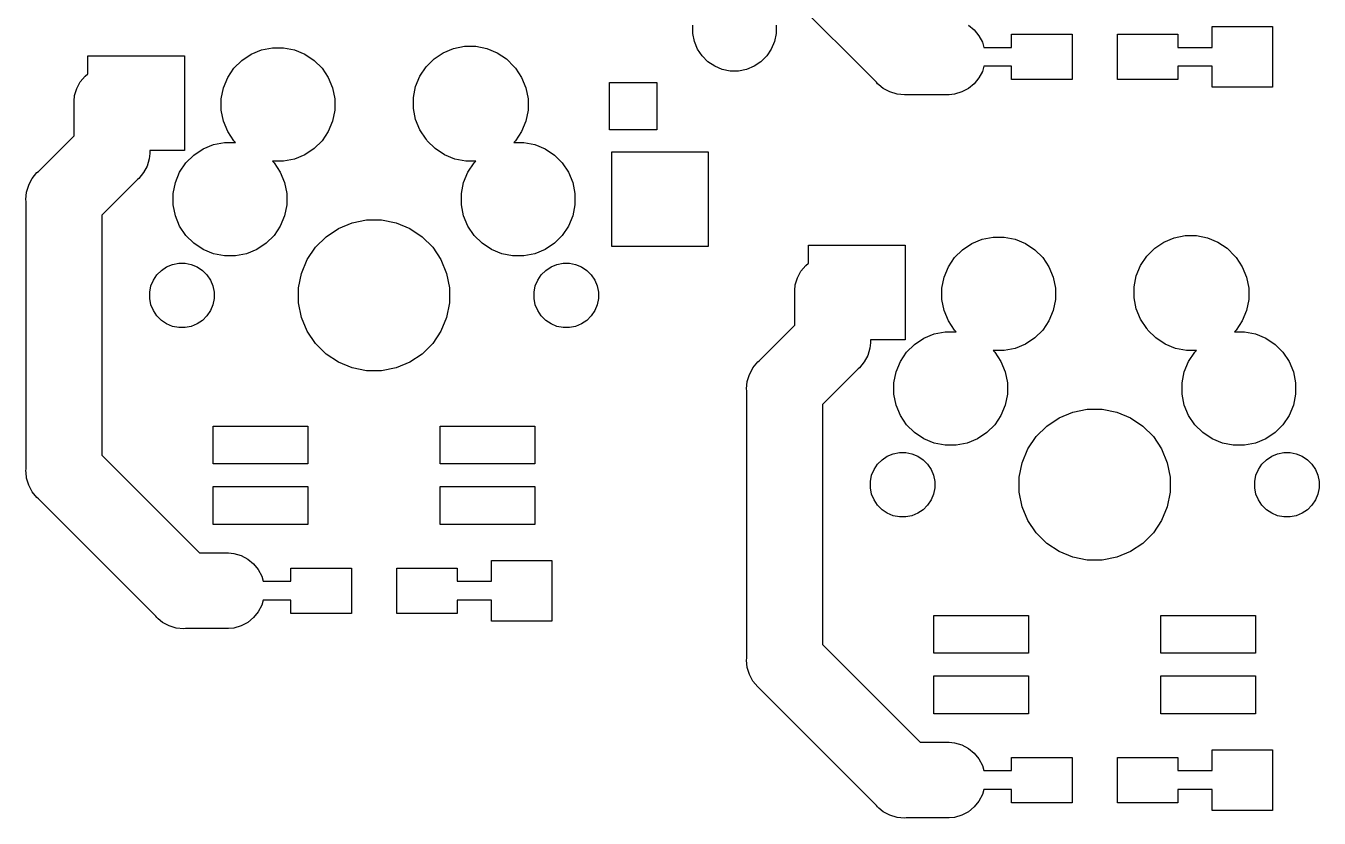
# Model space of a CAD drawing. Extents: x -9 to 124, y -88 to 15.
# Drawn here: x 67 to 101.18, y -88 to -67.08 of the extents above; entities that cross this region are included whole.
import ezdxf

# ---------------------------------------------------------------- set-up
doc = ezdxf.new("R2010")
doc.units = 0
doc.layers.add('BLACK', color=7, linetype='CONTINUOUS')

msp = doc.modelspace()

# ---------------------------------------------------------------- linework, layer by layer
at = {"layer": 'BLACK', "linetype": 'CONTINUOUS'}
for p, q in [((89.4768, -68.5724), (86.3776, -65.4732)), ((84.625, -67.2833), (84.625, -67.0667)), ((84.6673, -67.4959), (84.625, -67.2833)), ((86.825, -67.2833), (86.7827, -67.4959)), ((86.825, -67.0667), (86.825, -67.2833)), ((91.9083, -67.0645), (92.0605, -67.1895)), ((92.0605, -67.1895), (92.1855, -67.3417)), ((92.1855, -67.3417), (92.2783, -67.5155)), ((93.05, -67.65), (93.05, -67.3)), ((93.05, -67.3), (94.65, -67.3)), ((94.65, -67.3), (94.65, -68.5)), ((95.85, -68.5), (95.85, -67.3)), ((95.85, -67.3), (97.45, -67.3)), ((97.45, -67.3), (97.45, -67.65)), ((98.35, -67.65), (98.35, -67.1)), ((98.35, -67.1), (99.95, -67.1)), ((99.95, -67.1), (99.95, -68.7)), ((73.2225, -67.7176), (73.5123, -67.66)), ((73.5123, -67.66), (73.8077, -67.66)), ((73.8077, -67.66), (74.0975, -67.7176)), ((78.0295, -67.7907), (78.3025, -67.6776)), ((78.3025, -67.6776), (78.5923, -67.62)), ((78.5923, -67.62), (78.8877, -67.62)), ((78.8877, -67.62), (79.1775, -67.6776)), ((79.1775, -67.6776), (79.4505, -67.7907)), ((84.7502, -67.696), (84.6673, -67.4959)), ((86.7827, -67.4959), (86.6998, -67.696)), ((92.2783, -67.5155), (92.3192, -67.65)), ((92.3192, -67.65), (93.05, -67.65)), ((97.45, -67.65), (98.35, -67.65)), ((68.635, -68.3475), (68.635, -67.87)), ((68.635, -67.87), (71.185, -67.87)), ((71.185, -67.87), (71.185, -70.37)), ((72.4949, -68.2038), (72.7038, -67.9949)), ((72.7038, -67.9949), (72.9495, -67.8307)), ((72.9495, -67.8307), (73.2225, -67.7176)), ((74.0975, -67.7176), (74.3705, -67.8307)), ((74.3705, -67.8307), (74.6162, -67.9949)), ((74.6162, -67.9949), (74.8251, -68.2038)), ((77.5749, -68.1638), (77.7838, -67.9549)), ((77.7838, -67.9549), (78.0295, -67.7907)), ((79.4505, -67.7907), (79.6962, -67.9549)), ((79.6962, -67.9549), (79.9051, -68.1638)), ((84.8706, -67.8762), (84.7502, -67.696)), ((85.0238, -68.0294), (84.8706, -67.8762)), ((85.204, -68.1498), (85.0238, -68.0294)), ((86.4262, -68.0294), (86.246, -68.1498)), ((86.5794, -67.8762), (86.4262, -68.0294)), ((86.6998, -67.696), (86.5794, -67.8762)), ((68.5595, -68.4095), (68.635, -68.3475)), ((72.3307, -68.4495), (72.4949, -68.2038)), ((74.8251, -68.2038), (74.9893, -68.4495)), ((77.4107, -68.4095), (77.5749, -68.1638)), ((79.9051, -68.1638), (79.9253, -68.1939)), ((79.9253, -68.1939), (79.9351, -68.2038)), ((79.9351, -68.2038), (80.0993, -68.4495)), ((85.4041, -68.2327), (85.204, -68.1498)), ((85.6167, -68.275), (85.4041, -68.2327)), ((85.8333, -68.275), (85.6167, -68.275)), ((86.0459, -68.2327), (85.8333, -68.275)), ((86.246, -68.1498), (86.0459, -68.2327)), ((92.2783, -68.2845), (92.1855, -68.4583)), ((92.3192, -68.15), (92.2783, -68.2845)), ((93.05, -68.15), (92.3192, -68.15)), ((93.05, -68.5), (93.05, -68.15)), ((98.35, -68.15), (97.45, -68.15)), ((97.45, -68.15), (97.45, -68.5)), ((98.35, -68.7), (98.35, -68.15)), ((68.3417, -68.7355), (68.4345, -68.5617)), ((68.4345, -68.5617), (68.5595, -68.4095)), ((72.2176, -68.7225), (72.3307, -68.4495)), ((74.9893, -68.4495), (75.1024, -68.7225)), ((77.24, -68.9723), (77.2976, -68.6825)), ((77.2976, -68.6825), (77.4107, -68.4095)), ((80.0993, -68.4495), (80.2124, -68.7225)), ((82.425, -69.825), (82.425, -68.575)), ((82.425, -68.575), (83.675, -68.575)), ((83.675, -68.575), (83.675, -69.825)), ((89.5081, -68.6105), (89.4768, -68.5724)), ((89.5463, -68.6418), (89.5081, -68.6105)), ((89.6604, -68.7355), (89.5463, -68.6418)), ((92.0605, -68.6105), (91.9083, -68.7355)), ((92.1855, -68.4583), (92.0605, -68.6105)), ((94.65, -68.5), (93.05, -68.5)), ((97.45, -68.5), (95.85, -68.5)), ((99.95, -68.7), (98.35, -68.7)), ((68.27, -69.0709), (68.2845, -68.924)), ((68.2845, -68.924), (68.3417, -68.7355)), ((72.16, -69.0123), (72.2176, -68.7225)), ((72.16, -69.3077), (72.16, -69.0123)), ((75.1024, -68.7225), (75.16, -69.0123)), ((75.16, -69.0123), (75.16, -69.3077)), ((77.24, -69.2677), (77.24, -68.9723)), ((80.2124, -68.7225), (80.27, -69.0123)), ((80.27, -69.0123), (80.27, -69.3077)), ((89.8341, -68.8283), (89.6604, -68.7355)), ((90.0226, -68.8855), (89.8341, -68.8283)), ((90.2186, -68.9048), (90.0226, -68.8855)), ((90.2677, -68.9), (90.2186, -68.9048)), ((91.3991, -68.9), (90.2677, -68.9)), ((91.546, -68.8855), (91.3991, -68.9)), ((91.7345, -68.8283), (91.546, -68.8855)), ((91.9083, -68.7355), (91.7345, -68.8283)), ((68.27, -69.9858), (68.27, -69.0709)), ((72.2176, -69.5975), (72.16, -69.3077)), ((75.16, -69.3077), (75.1024, -69.5975)), ((77.2976, -69.5575), (77.24, -69.2677)), ((80.27, -69.3077), (80.2124, -69.5975)), ((72.3307, -69.8705), (72.2176, -69.5975)), ((75.1024, -69.5975), (74.9893, -69.8705)), ((77.4107, -69.8305), (77.2976, -69.5575)), ((80.2124, -69.5975), (80.0993, -69.8705)), ((67.3276, -70.9282), (68.27, -69.9858)), ((72.4949, -70.1162), (72.3307, -69.8705)), ((74.9893, -69.8705), (74.8251, -70.1162)), ((77.5749, -70.0762), (77.4107, -69.8305)), ((77.5847, -70.0861), (77.5749, -70.0762)), ((80.0993, -69.8705), (79.9351, -70.1162)), ((83.675, -69.825), (82.425, -69.825)), ((70.2748, -70.4), (70.27, -70.4491)), ((71.185, -70.37), (70.2719, -70.37)), ((70.2719, -70.37), (70.2748, -70.4)), ((71.4338, -70.4949), (71.6795, -70.3307)), ((71.6795, -70.3307), (71.9525, -70.2176)), ((71.9525, -70.2176), (72.2423, -70.16)), ((72.2423, -70.16), (72.5377, -70.16)), ((72.5389, -70.1602), (72.4949, -70.1162)), ((72.5377, -70.16), (72.5389, -70.1602)), ((74.6162, -70.3251), (74.3705, -70.4893)), ((74.8251, -70.1162), (74.6162, -70.3251)), ((77.6049, -70.1162), (77.5847, -70.0861)), ((77.8138, -70.3251), (77.6049, -70.1162)), ((78.0595, -70.4893), (77.8138, -70.3251)), ((79.9351, -70.1162), (79.8913, -70.16)), ((79.8913, -70.16), (80.1577, -70.16)), ((80.1577, -70.16), (80.4475, -70.2176)), ((80.4475, -70.2176), (80.7205, -70.3307)), ((80.7205, -70.3307), (80.9662, -70.4949)), ((82.485, -72.91), (82.485, -70.41)), ((82.485, -70.41), (85.035, -70.41)), ((85.035, -70.41), (85.035, -72.91)), ((70.2555, -70.596), (70.1983, -70.7845)), ((70.27, -70.4491), (70.2555, -70.596)), ((70.27, -70.4491), (70.27, -70.4491)), ((71.0607, -70.9495), (71.2249, -70.7038)), ((71.2249, -70.7038), (71.4338, -70.4949)), ((73.5123, -70.66), (73.5111, -70.6598)), ((73.5111, -70.6598), (73.5551, -70.7038)), ((73.8077, -70.66), (73.5123, -70.66)), ((73.5551, -70.7038), (73.7193, -70.9495)), ((74.0975, -70.6024), (73.8077, -70.66)), ((74.3705, -70.4893), (74.0975, -70.6024)), ((78.3325, -70.6024), (78.0595, -70.4893)), ((78.6223, -70.66), (78.3325, -70.6024)), ((78.8887, -70.66), (78.6223, -70.66)), ((78.6807, -70.9495), (78.8449, -70.7038)), ((78.8449, -70.7038), (78.8887, -70.66)), ((80.9662, -70.4949), (81.1751, -70.7038)), ((81.1751, -70.7038), (81.3393, -70.9495)), ((67.1645, -71.1117), (67.2895, -70.9595)), ((67.2895, -70.9595), (67.3276, -70.9282)), ((70.1055, -70.9583), (69.9805, -71.1105)), ((70.1983, -70.7845), (70.1055, -70.9583)), ((70.9476, -71.2225), (71.0607, -70.9495)), ((73.7193, -70.9495), (73.8324, -71.2225)), ((78.5676, -71.2225), (78.6807, -70.9495)), ((81.3393, -70.9495), (81.4524, -71.2225)), ((67.0145, -71.474), (67.0717, -71.2855)), ((67.0717, -71.2855), (67.1193, -71.1964)), ((67.1193, -71.1964), (67.1645, -71.1117)), ((69.9424, -71.1418), (69, -72.0842)), ((69.9805, -71.1105), (69.9424, -71.1418)), ((70.89, -71.5123), (70.9476, -71.2225)), ((73.8324, -71.2225), (73.89, -71.5123)), ((78.51, -71.5123), (78.5676, -71.2225)), ((81.4524, -71.2225), (81.51, -71.5123)), ((66.9952, -71.67), (67.0145, -71.474)), ((67, -71.7191), (66.9952, -71.67)), ((67, -74.3441), (67, -71.7191)), ((70.89, -71.8077), (70.89, -71.5123)), ((73.89, -71.5123), (73.89, -71.8077)), ((78.51, -71.8077), (78.51, -71.5123)), ((81.51, -71.5123), (81.51, -71.8077)), ((69, -72.0842), (69, -78.4172)), ((70.9476, -72.0975), (70.89, -71.8077)), ((71.0607, -72.3705), (70.9476, -72.0975)), ((73.8324, -72.0975), (73.7193, -72.3705)), ((73.89, -71.8077), (73.8324, -72.0975)), ((78.5676, -72.0975), (78.51, -71.8077)), ((78.6807, -72.3705), (78.5676, -72.0975)), ((81.4524, -72.0975), (81.3393, -72.3705)), ((81.51, -71.8077), (81.4524, -72.0975)), ((71.2249, -72.6162), (71.0607, -72.3705)), ((73.7193, -72.3705), (73.5551, -72.6162)), ((74.929, -72.6512), (75.2555, -72.433)), ((75.2555, -72.433), (75.6184, -72.2827)), ((75.6184, -72.2827), (76.0036, -72.2061)), ((76.0036, -72.2061), (76.3964, -72.2061)), ((76.3964, -72.2061), (76.7816, -72.2827)), ((76.7816, -72.2827), (77.1445, -72.433)), ((77.1445, -72.433), (77.471, -72.6512)), ((78.8449, -72.6162), (78.6807, -72.3705)), ((81.3393, -72.3705), (81.1751, -72.6162)), ((71.4338, -72.8251), (71.2249, -72.6162)), ((73.5551, -72.6162), (73.3462, -72.8251)), ((74.6512, -72.929), (74.929, -72.6512)), ((77.471, -72.6512), (77.7488, -72.929)), ((79.0538, -72.8251), (78.8449, -72.6162)), ((81.1751, -72.6162), (80.9662, -72.8251)), ((91.9995, -72.8307), (92.2725, -72.7176)), ((92.2725, -72.7176), (92.5623, -72.66)), ((92.5623, -72.66), (92.8577, -72.66)), ((92.8577, -72.66), (93.1475, -72.7176)), ((93.1475, -72.7176), (93.4205, -72.8307)), ((96.8338, -72.9549), (97.0795, -72.7907)), ((97.0795, -72.7907), (97.3525, -72.6776)), ((97.3525, -72.6776), (97.6423, -72.62)), ((97.6423, -72.62), (97.9377, -72.62)), ((97.9377, -72.62), (98.2275, -72.6776)), ((98.2275, -72.6776), (98.5005, -72.7907)), ((98.5005, -72.7907), (98.7462, -72.9549)), ((71.6795, -72.9893), (71.4338, -72.8251)), ((71.9525, -73.1024), (71.6795, -72.9893)), ((72.2423, -73.16), (71.9525, -73.1024)), ((72.8275, -73.1024), (72.5377, -73.16)), ((73.1005, -72.9893), (72.8275, -73.1024)), ((73.3462, -72.8251), (73.1005, -72.9893)), ((74.433, -73.2555), (74.6512, -72.929)), ((77.7488, -72.929), (77.967, -73.2555)), ((79.2995, -72.9893), (79.0538, -72.8251)), ((79.5725, -73.1024), (79.2995, -72.9893)), ((79.8623, -73.16), (79.5725, -73.1024)), ((80.4475, -73.1024), (80.1577, -73.16)), ((80.7205, -72.9893), (80.4475, -73.1024)), ((80.9662, -72.8251), (80.7205, -72.9893)), ((85.035, -72.91), (82.485, -72.91)), ((87.685, -73.3475), (87.685, -72.87)), ((87.685, -72.87), (90.235, -72.87)), ((90.235, -72.87), (90.235, -75.37)), ((91.5449, -73.2038), (91.7538, -72.9949)), ((91.7538, -72.9949), (91.9995, -72.8307)), ((93.4205, -72.8307), (93.6662, -72.9949)), ((93.6662, -72.9949), (93.8751, -73.2038)), ((96.6249, -73.1638), (96.8338, -72.9549)), ((98.7462, -72.9549), (98.9551, -73.1638)), ((70.5776, -73.5391), (70.7169, -73.4459)), ((70.7169, -73.4459), (70.8718, -73.3818)), ((70.8718, -73.3818), (71.0362, -73.3491)), ((71.0362, -73.3491), (71.2038, -73.3491)), ((71.2038, -73.3491), (71.3682, -73.3818)), ((71.3682, -73.3818), (71.5231, -73.4459)), ((71.5231, -73.4459), (71.6624, -73.5391)), ((72.5377, -73.16), (72.2423, -73.16)), ((74.2827, -73.6184), (74.433, -73.2555)), ((77.967, -73.2555), (78.1173, -73.6184)), ((80.1577, -73.16), (79.8623, -73.16)), ((80.7376, -73.5391), (80.8769, -73.4459)), ((80.8769, -73.4459), (81.0318, -73.3818)), ((81.0318, -73.3818), (81.1962, -73.3491)), ((81.1962, -73.3491), (81.3638, -73.3491)), ((81.3638, -73.3491), (81.5282, -73.3818)), ((81.5282, -73.3818), (81.6831, -73.4459)), ((81.6831, -73.4459), (81.8224, -73.5391)), ((87.4845, -73.5617), (87.6095, -73.4095)), ((87.6095, -73.4095), (87.685, -73.3475)), ((91.2676, -73.7225), (91.3807, -73.4495)), ((91.3807, -73.4495), (91.5449, -73.2038)), ((93.8751, -73.2038), (94.0393, -73.4495)), ((94.0393, -73.4495), (94.1524, -73.7225)), ((96.3476, -73.6825), (96.4607, -73.4095)), ((96.4607, -73.4095), (96.6249, -73.1638)), ((98.9551, -73.1638), (98.9753, -73.1939)), ((98.9753, -73.1939), (98.9851, -73.2038)), ((98.9851, -73.2038), (99.1493, -73.4495)), ((99.1493, -73.4495), (99.2624, -73.7225)), ((70.3018, -73.9518), (70.3659, -73.7969)), ((70.3659, -73.7969), (70.4591, -73.6576)), ((70.4591, -73.6576), (70.5776, -73.5391)), ((71.6624, -73.5391), (71.7809, -73.6576)), ((71.7809, -73.6576), (71.8741, -73.7969)), ((71.8741, -73.7969), (71.9382, -73.9518)), ((74.2061, -74.0036), (74.2827, -73.6184)), ((78.1173, -73.6184), (78.1939, -74.0036)), ((80.4618, -73.9518), (80.5259, -73.7969)), ((80.5259, -73.7969), (80.6191, -73.6576)), ((80.6191, -73.6576), (80.7376, -73.5391)), ((81.8224, -73.5391), (81.9409, -73.6576)), ((81.9409, -73.6576), (82.0341, -73.7969)), ((82.0341, -73.7969), (82.0982, -73.9518)), ((87.3345, -73.924), (87.3917, -73.7355)), ((87.3917, -73.7355), (87.4845, -73.5617)), ((91.21, -74.0123), (91.2676, -73.7225)), ((94.1524, -73.7225), (94.21, -74.0123)), ((96.29, -73.9723), (96.3476, -73.6825)), ((99.2624, -73.7225), (99.32, -74.0123)), ((70.2691, -74.1162), (70.3018, -73.9518)), ((70.2691, -74.2838), (70.2691, -74.1162)), ((71.9382, -73.9518), (71.9709, -74.1162)), ((71.9709, -74.1162), (71.9709, -74.2838)), ((74.2061, -74.3964), (74.2061, -74.0036)), ((78.1939, -74.0036), (78.1939, -74.3964)), ((80.4291, -74.1162), (80.4618, -73.9518)), ((80.4291, -74.2838), (80.4291, -74.1162)), ((82.0982, -73.9518), (82.1309, -74.1162)), ((82.1309, -74.1162), (82.1309, -74.2838)), ((87.32, -74.0709), (87.3345, -73.924)), ((87.32, -74.9858), (87.32, -74.0709)), ((91.21, -74.3077), (91.21, -74.0123)), ((94.21, -74.0123), (94.21, -74.3077)), ((96.29, -74.2677), (96.29, -73.9723)), ((99.32, -74.0123), (99.32, -74.3077)), ((67, -78.7822), (67, -74.3441)), ((67, -74.3441), (67, -74.3441)), ((70.3018, -74.4482), (70.2691, -74.2838)), ((70.3659, -74.6031), (70.3018, -74.4482)), ((71.9382, -74.4482), (71.8741, -74.6031)), ((71.9709, -74.2838), (71.9382, -74.4482)), ((74.2827, -74.7816), (74.2061, -74.3964)), ((78.1939, -74.3964), (78.1173, -74.7816)), ((80.4618, -74.4482), (80.4291, -74.2838)), ((80.5259, -74.6031), (80.4618, -74.4482)), ((82.0982, -74.4482), (82.0341, -74.6031)), ((82.1309, -74.2838), (82.0982, -74.4482)), ((91.2676, -74.5975), (91.21, -74.3077)), ((94.21, -74.3077), (94.1524, -74.5975)), ((96.3476, -74.5575), (96.29, -74.2677)), ((99.32, -74.3077), (99.2624, -74.5975)), ((70.4591, -74.7424), (70.3659, -74.6031)), ((70.5776, -74.8609), (70.4591, -74.7424)), ((70.7169, -74.9541), (70.5776, -74.8609)), ((71.6624, -74.8609), (71.5231, -74.9541)), ((71.7809, -74.7424), (71.6624, -74.8609)), ((71.8741, -74.6031), (71.7809, -74.7424)), ((74.433, -75.1445), (74.2827, -74.7816)), ((78.1173, -74.7816), (77.967, -75.1445)), ((80.6191, -74.7424), (80.5259, -74.6031)), ((80.7376, -74.8609), (80.6191, -74.7424)), ((80.8769, -74.9541), (80.7376, -74.8609)), ((81.8224, -74.8609), (81.6831, -74.9541)), ((81.9409, -74.7424), (81.8224, -74.8609)), ((82.0341, -74.6031), (81.9409, -74.7424)), ((91.3807, -74.8705), (91.2676, -74.5975)), ((94.1524, -74.5975), (94.0393, -74.8705)), ((96.4607, -74.8305), (96.3476, -74.5575)), ((96.6249, -75.0762), (96.4607, -74.8305)), ((99.2624, -74.5975), (99.1493, -74.8705)), ((70.8718, -75.0182), (70.7169, -74.9541)), ((71.0362, -75.0509), (70.8718, -75.0182)), ((71.2038, -75.0509), (71.0362, -75.0509)), ((71.3682, -75.0182), (71.2038, -75.0509)), ((71.5231, -74.9541), (71.3682, -75.0182)), ((74.6512, -75.471), (74.433, -75.1445)), ((77.967, -75.1445), (77.7488, -75.471)), ((81.0318, -75.0182), (80.8769, -74.9541)), ((81.1962, -75.0509), (81.0318, -75.0182)), ((81.3638, -75.0509), (81.1962, -75.0509)), ((81.5282, -75.0182), (81.3638, -75.0509)), ((81.6831, -74.9541), (81.5282, -75.0182)), ((86.3776, -75.9282), (87.32, -74.9858)), ((91.0025, -75.2176), (91.2923, -75.16)), ((91.2923, -75.16), (91.5877, -75.16)), ((91.5449, -75.1162), (91.3807, -74.8705)), ((91.5889, -75.1602), (91.5449, -75.1162)), ((91.5877, -75.16), (91.5889, -75.1602)), ((93.8751, -75.1162), (93.6662, -75.3251)), ((94.0393, -74.8705), (93.8751, -75.1162)), ((96.6347, -75.0861), (96.6249, -75.0762)), ((96.6549, -75.1162), (96.6347, -75.0861)), ((96.8638, -75.3251), (96.6549, -75.1162)), ((98.9851, -75.1162), (98.9413, -75.16)), ((98.9413, -75.16), (99.2077, -75.16)), ((99.1493, -74.8705), (98.9851, -75.1162)), ((99.2077, -75.16), (99.4975, -75.2176)), ((74.929, -75.7488), (74.6512, -75.471)), ((77.7488, -75.471), (77.471, -75.7488)), ((89.32, -75.4491), (89.3055, -75.596)), ((89.3248, -75.4), (89.32, -75.4491)), ((89.32, -75.4491), (89.32, -75.4491)), ((90.235, -75.37), (89.3219, -75.37)), ((89.3219, -75.37), (89.3248, -75.4)), ((90.2749, -75.7038), (90.4838, -75.4949)), ((90.4838, -75.4949), (90.7295, -75.3307)), ((90.7295, -75.3307), (91.0025, -75.2176)), ((93.4205, -75.4893), (93.1475, -75.6024)), ((93.6662, -75.3251), (93.4205, -75.4893)), ((97.1095, -75.4893), (96.8638, -75.3251)), ((97.3825, -75.6024), (97.1095, -75.4893)), ((99.4975, -75.2176), (99.7705, -75.3307)), ((99.7705, -75.3307), (100.016, -75.4949)), ((100.016, -75.4949), (100.225, -75.7038)), ((75.2555, -75.967), (74.929, -75.7488)), ((77.471, -75.7488), (77.1445, -75.967)), ((89.2483, -75.7845), (89.1555, -75.9583)), ((89.3055, -75.596), (89.2483, -75.7845)), ((90.1107, -75.9495), (90.2749, -75.7038)), ((92.5623, -75.66), (92.5611, -75.6598)), ((92.5611, -75.6598), (92.6051, -75.7038)), ((92.8577, -75.66), (92.5623, -75.66)), ((92.6051, -75.7038), (92.7693, -75.9495)), ((93.1475, -75.6024), (92.8577, -75.66)), ((97.6723, -75.66), (97.3825, -75.6024)), ((97.9387, -75.66), (97.6723, -75.66)), ((97.7307, -75.9495), (97.8949, -75.7038)), ((97.8949, -75.7038), (97.9387, -75.66)), ((100.225, -75.7038), (100.389, -75.9495)), ((75.6184, -76.1173), (75.2555, -75.967)), ((76.0036, -76.1939), (75.6184, -76.1173)), ((76.3964, -76.1939), (76.0036, -76.1939)), ((76.7816, -76.1173), (76.3964, -76.1939)), ((77.1445, -75.967), (76.7816, -76.1173)), ((86.1217, -76.2855), (86.1998, -76.1393)), ((86.1998, -76.1393), (86.2145, -76.1117)), ((86.2145, -76.1117), (86.3395, -75.9595)), ((86.3395, -75.9595), (86.3776, -75.9282)), ((88.9924, -76.1418), (88.05, -77.0842)), ((89.0305, -76.1105), (88.9924, -76.1418)), ((89.1555, -75.9583), (89.0305, -76.1105)), ((89.94, -76.5123), (89.9976, -76.2225)), ((89.9976, -76.2225), (90.1107, -75.9495)), ((92.7693, -75.9495), (92.8824, -76.2225)), ((92.8824, -76.2225), (92.94, -76.5123)), ((97.56, -76.5123), (97.6176, -76.2225)), ((97.6176, -76.2225), (97.7307, -75.9495)), ((100.389, -75.9495), (100.502, -76.2225)), ((100.502, -76.2225), (100.56, -76.5123)), ((86.0452, -76.67), (86.0645, -76.474)), ((86.0645, -76.474), (86.1217, -76.2855)), ((89.94, -76.8077), (89.94, -76.5123)), ((92.94, -76.5123), (92.94, -76.8077)), ((97.56, -76.8077), (97.56, -76.5123)), ((100.56, -76.5123), (100.56, -76.8077)), ((86.05, -76.7191), (86.0452, -76.67)), ((86.05, -79.3441), (86.05, -76.7191)), ((89.9976, -77.0975), (89.94, -76.8077)), ((92.94, -76.8077), (92.8824, -77.0975)), ((97.6176, -77.0975), (97.56, -76.8077)), ((100.56, -76.8077), (100.502, -77.0975)), ((88.05, -77.0842), (88.05, -83.4172)), ((90.1107, -77.3705), (89.9976, -77.0975)), ((92.8824, -77.0975), (92.7693, -77.3705)), ((94.6684, -77.2827), (95.0536, -77.2061)), ((95.0536, -77.2061), (95.4464, -77.2061)), ((95.4464, -77.2061), (95.8316, -77.2827)), ((97.7307, -77.3705), (97.6176, -77.0975)), ((100.502, -77.0975), (100.389, -77.3705)), ((90.2749, -77.6162), (90.1107, -77.3705)), ((92.7693, -77.3705), (92.6051, -77.6162)), ((93.979, -77.6512), (94.3055, -77.433)), ((94.3055, -77.433), (94.6684, -77.2827)), ((95.8316, -77.2827), (96.1945, -77.433)), ((96.1945, -77.433), (96.521, -77.6512)), ((97.8949, -77.6162), (97.7307, -77.3705)), ((100.389, -77.3705), (100.225, -77.6162)), ((71.95, -78.65), (71.95, -77.65)), ((71.95, -77.65), (74.45, -77.65)), ((74.45, -77.65), (74.45, -78.65)), ((77.95, -78.65), (77.95, -77.65)), ((77.95, -77.65), (80.45, -77.65)), ((80.45, -77.65), (80.45, -78.65)), ((90.4838, -77.8251), (90.2749, -77.6162)), ((90.7295, -77.9893), (90.4838, -77.8251)), ((92.3962, -77.8251), (92.1505, -77.9893)), ((92.6051, -77.6162), (92.3962, -77.8251)), ((93.483, -78.2555), (93.7012, -77.929)), ((93.7012, -77.929), (93.979, -77.6512)), ((96.521, -77.6512), (96.7988, -77.929)), ((96.7988, -77.929), (97.017, -78.2555)), ((98.1038, -77.8251), (97.8949, -77.6162)), ((98.3495, -77.9893), (98.1038, -77.8251)), ((100.016, -77.8251), (99.7705, -77.9893)), ((100.225, -77.6162), (100.016, -77.8251)), ((91.0025, -78.1024), (90.7295, -77.9893)), ((91.2923, -78.16), (91.0025, -78.1024)), ((91.5877, -78.16), (91.2923, -78.16)), ((91.8775, -78.1024), (91.5877, -78.16)), ((92.1505, -77.9893), (91.8775, -78.1024)), ((93.3327, -78.6184), (93.483, -78.2555)), ((97.017, -78.2555), (97.1673, -78.6184)), ((98.6225, -78.1024), (98.3495, -77.9893)), ((98.9123, -78.16), (98.6225, -78.1024)), ((99.2077, -78.16), (98.9123, -78.16)), ((99.4975, -78.1024), (99.2077, -78.16)), ((99.7705, -77.9893), (99.4975, -78.1024)), ((69, -78.4172), (71.5828, -81)), ((89.5091, -78.6576), (89.6276, -78.5391)), ((89.6276, -78.5391), (89.7669, -78.4459)), ((89.7669, -78.4459), (89.9218, -78.3818)), ((89.9218, -78.3818), (90.0862, -78.3491)), ((90.0862, -78.3491), (90.2538, -78.3491)), ((90.2538, -78.3491), (90.4182, -78.3818)), ((90.4182, -78.3818), (90.5731, -78.4459)), ((90.5731, -78.4459), (90.7124, -78.5391)), ((90.7124, -78.5391), (90.8309, -78.6576)), ((93.2561, -79.0036), (93.3327, -78.6184)), ((97.1673, -78.6184), (97.2439, -79.0036)), ((99.6691, -78.6576), (99.7876, -78.5391)), ((99.7876, -78.5391), (99.9269, -78.4459)), ((99.9269, -78.4459), (100.082, -78.3818)), ((100.082, -78.3818), (100.246, -78.3491)), ((100.246, -78.3491), (100.414, -78.3491)), ((100.414, -78.3491), (100.578, -78.3818)), ((100.578, -78.3818), (100.733, -78.4459)), ((100.733, -78.4459), (100.872, -78.5391)), ((100.872, -78.5391), (100.991, -78.6576)), ((66.9952, -78.8314), (67, -78.7822)), ((67, -78.8805), (66.9952, -78.8314)), ((67.0145, -79.0274), (67, -78.8805)), ((74.45, -78.65), (71.95, -78.65)), ((80.45, -78.65), (77.95, -78.65)), ((89.3191, -79.1162), (89.3518, -78.9518)), ((89.3518, -78.9518), (89.4159, -78.7969)), ((89.4159, -78.7969), (89.5091, -78.6576)), ((90.8309, -78.6576), (90.9241, -78.7969)), ((90.9241, -78.7969), (90.9882, -78.9518)), ((90.9882, -78.9518), (91.0209, -79.1162)), ((99.4791, -79.1162), (99.5118, -78.9518)), ((99.5118, -78.9518), (99.5759, -78.7969)), ((99.5759, -78.7969), (99.6691, -78.6576)), ((100.991, -78.6576), (101.084, -78.7969)), ((101.084, -78.7969), (101.148, -78.9518)), ((101.148, -78.9518), (101.181, -79.1162)), ((67.0717, -79.2159), (67.0145, -79.0274)), ((67.1645, -79.3896), (67.0717, -79.2159)), ((71.95, -80.25), (71.95, -79.25)), ((71.95, -79.25), (74.45, -79.25)), ((74.45, -79.25), (74.45, -80.25)), ((77.95, -80.25), (77.95, -79.25)), ((77.95, -79.25), (80.45, -79.25)), ((80.45, -79.25), (80.45, -80.25)), ((89.3191, -79.2838), (89.3191, -79.1162)), ((89.3518, -79.4482), (89.3191, -79.2838)), ((91.0209, -79.2838), (90.9882, -79.4482)), ((91.0209, -79.1162), (91.0209, -79.2838)), ((93.2561, -79.3964), (93.2561, -79.0036)), ((97.2439, -79.0036), (97.2439, -79.3964)), ((99.4791, -79.2838), (99.4791, -79.1162)), ((99.5118, -79.4482), (99.4791, -79.2838)), ((101.181, -79.2838), (101.148, -79.4482)), ((101.181, -79.1162), (101.181, -79.2838)), ((67.2895, -79.5419), (67.1645, -79.3896)), ((67.3276, -79.5732), (67.2895, -79.5419)), ((70.4268, -82.6724), (67.3276, -79.5732)), ((86.05, -83.7822), (86.05, -79.3441)), ((86.05, -79.3441), (86.05, -79.3441)), ((89.4159, -79.6031), (89.3518, -79.4482)), ((89.5091, -79.7424), (89.4159, -79.6031)), ((90.9241, -79.6031), (90.8309, -79.7424)), ((90.9882, -79.4482), (90.9241, -79.6031)), ((93.3327, -79.7816), (93.2561, -79.3964)), ((97.2439, -79.3964), (97.1673, -79.7816)), ((99.5759, -79.6031), (99.5118, -79.4482)), ((99.6691, -79.7424), (99.5759, -79.6031)), ((101.084, -79.6031), (100.991, -79.7424)), ((101.148, -79.4482), (101.084, -79.6031)), ((89.6276, -79.8609), (89.5091, -79.7424)), ((89.7669, -79.9541), (89.6276, -79.8609)), ((89.9218, -80.0182), (89.7669, -79.9541)), ((90.5731, -79.9541), (90.4182, -80.0182)), ((90.7124, -79.8609), (90.5731, -79.9541)), ((90.8309, -79.7424), (90.7124, -79.8609)), ((93.483, -80.1445), (93.3327, -79.7816)), ((97.1673, -79.7816), (97.017, -80.1445)), ((99.7876, -79.8609), (99.6691, -79.7424)), ((99.9269, -79.9541), (99.7876, -79.8609)), ((100.082, -80.0182), (99.9269, -79.9541)), ((100.733, -79.9541), (100.578, -80.0182)), ((100.872, -79.8609), (100.733, -79.9541)), ((100.991, -79.7424), (100.872, -79.8609)), ((74.45, -80.25), (71.95, -80.25)), ((80.45, -80.25), (77.95, -80.25)), ((90.0862, -80.0509), (89.9218, -80.0182)), ((90.2538, -80.0509), (90.0862, -80.0509)), ((90.4182, -80.0182), (90.2538, -80.0509)), ((93.7012, -80.471), (93.483, -80.1445)), ((97.017, -80.1445), (96.7988, -80.471)), ((100.246, -80.0509), (100.082, -80.0182)), ((100.414, -80.0509), (100.246, -80.0509)), ((100.578, -80.0182), (100.414, -80.0509)), ((93.979, -80.7488), (93.7012, -80.471)), ((96.7988, -80.471), (96.521, -80.7488)), ((71.5828, -81), (72.3491, -81)), ((72.3491, -81), (72.496, -81.0145)), ((72.496, -81.0145), (72.6845, -81.0717)), ((94.3055, -80.967), (93.979, -80.7488)), ((94.6684, -81.1173), (94.3055, -80.967)), ((96.1945, -80.967), (95.8316, -81.1173)), ((96.521, -80.7488), (96.1945, -80.967)), ((72.6845, -81.0717), (72.8583, -81.1645)), ((72.8583, -81.1645), (73.0105, -81.2895)), ((73.0105, -81.2895), (73.1355, -81.4417)), ((79.3, -81.75), (79.3, -81.2)), ((79.3, -81.2), (80.9, -81.2)), ((80.9, -81.2), (80.9, -82.8)), ((95.0536, -81.1939), (94.6684, -81.1173)), ((95.4464, -81.1939), (95.0536, -81.1939)), ((95.8316, -81.1173), (95.4464, -81.1939)), ((73.1355, -81.4417), (73.2283, -81.6155)), ((73.2283, -81.6155), (73.2692, -81.75)), ((74, -81.75), (74, -81.4)), ((74, -81.4), (75.6, -81.4)), ((75.6, -81.4), (75.6, -82.6)), ((76.8, -82.6), (76.8, -81.4)), ((76.8, -81.4), (78.4, -81.4)), ((78.4, -81.4), (78.4, -81.75)), ((73.2692, -81.75), (74, -81.75)), ((78.4, -81.75), (79.3, -81.75)), ((73.2283, -82.3845), (73.1355, -82.5583)), ((73.2692, -82.25), (73.2283, -82.3845)), ((74, -82.25), (73.2692, -82.25)), ((74, -82.6), (74, -82.25)), ((79.3, -82.25), (78.4, -82.25)), ((78.4, -82.25), (78.4, -82.6)), ((79.3, -82.8), (79.3, -82.25)), ((70.4581, -82.7105), (70.4268, -82.6724)), ((70.4963, -82.7418), (70.4581, -82.7105)), ((73.0105, -82.7105), (72.8583, -82.8355)), ((73.1355, -82.5583), (73.0105, -82.7105)), ((75.6, -82.6), (74, -82.6)), ((78.4, -82.6), (76.8, -82.6)), ((91, -83.65), (91, -82.65)), ((91, -82.65), (93.5, -82.65)), ((93.5, -82.65), (93.5, -83.65)), ((97, -83.65), (97, -82.65)), ((97, -82.65), (99.5, -82.65)), ((99.5, -82.65), (99.5, -83.65)), ((70.6104, -82.8355), (70.4963, -82.7418)), ((70.7841, -82.9283), (70.6104, -82.8355)), ((70.9726, -82.9855), (70.7841, -82.9283)), ((71.1686, -83.0048), (70.9726, -82.9855)), ((71.2177, -83), (71.1686, -83.0048)), ((72.3491, -83), (71.2177, -83)), ((72.496, -82.9855), (72.3491, -83)), ((72.6845, -82.9283), (72.496, -82.9855)), ((72.8583, -82.8355), (72.6845, -82.9283)), ((80.9, -82.8), (79.3, -82.8)), ((88.05, -83.4172), (90.6328, -86)), ((93.5, -83.65), (91, -83.65)), ((99.5, -83.65), (97, -83.65)), ((86.0452, -83.8314), (86.05, -83.7822)), ((86.0645, -84.0274), (86.0452, -83.8314)), ((86.1217, -84.2159), (86.0645, -84.0274)), ((86.2145, -84.3896), (86.1217, -84.2159)), ((86.3395, -84.5419), (86.2145, -84.3896)), ((91, -85.25), (91, -84.25)), ((91, -84.25), (93.5, -84.25)), ((93.5, -84.25), (93.5, -85.25)), ((97, -85.25), (97, -84.25)), ((97, -84.25), (99.5, -84.25)), ((99.5, -84.25), (99.5, -85.25)), ((86.3776, -84.5732), (86.3395, -84.5419)), ((89.4768, -87.6724), (86.3776, -84.5732)), ((93.5, -85.25), (91, -85.25)), ((99.5, -85.25), (97, -85.25)), ((90.6328, -86), (91.3991, -86)), ((91.3991, -86), (91.546, -86.0145)), ((91.546, -86.0145), (91.7345, -86.0717)), ((91.7345, -86.0717), (91.9083, -86.1645)), ((91.9083, -86.1645), (92.0605, -86.2895)), ((92.0605, -86.2895), (92.1855, -86.4417)), ((92.1855, -86.4417), (92.2783, -86.6155)), ((93.05, -86.75), (93.05, -86.4)), ((93.05, -86.4), (94.65, -86.4)), ((94.65, -86.4), (94.65, -87.6)), ((95.85, -87.6), (95.85, -86.4)), ((95.85, -86.4), (97.45, -86.4)), ((97.45, -86.4), (97.45, -86.75)), ((98.35, -86.75), (98.35, -86.2)), ((98.35, -86.2), (99.95, -86.2)), ((99.95, -86.2), (99.95, -87.8)), ((92.2783, -86.6155), (92.3192, -86.75)), ((92.3192, -86.75), (93.05, -86.75)), ((97.45, -86.75), (98.35, -86.75)), ((92.2783, -87.3845), (92.1855, -87.5583)), ((92.3192, -87.25), (92.2783, -87.3845)), ((93.05, -87.25), (92.3192, -87.25)), ((93.05, -87.6), (93.05, -87.25)), ((98.35, -87.25), (97.45, -87.25)), ((97.45, -87.25), (97.45, -87.6)), ((98.35, -87.8), (98.35, -87.25)), ((89.5081, -87.7105), (89.4768, -87.6724)), ((89.5463, -87.7418), (89.5081, -87.7105)), ((89.6604, -87.8355), (89.5463, -87.7418)), ((89.8341, -87.9283), (89.6604, -87.8355)), ((91.9083, -87.8355), (91.7345, -87.9283)), ((92.0605, -87.7105), (91.9083, -87.8355)), ((92.1855, -87.5583), (92.0605, -87.7105)), ((94.65, -87.6), (93.05, -87.6)), ((97.45, -87.6), (95.85, -87.6)), ((99.95, -87.8), (98.35, -87.8)), ((90.0226, -87.9855), (89.8341, -87.9283)), ((90.2186, -88.0048), (90.0226, -87.9855)), ((90.2677, -88), (90.2186, -88.0048)), ((91.3991, -88), (90.2677, -88)), ((91.546, -87.9855), (91.3991, -88)), ((91.7345, -87.9283), (91.546, -87.9855))]:
    msp.add_line(p, q, dxfattribs=at)

doc.saveas('drawing.dxf')
